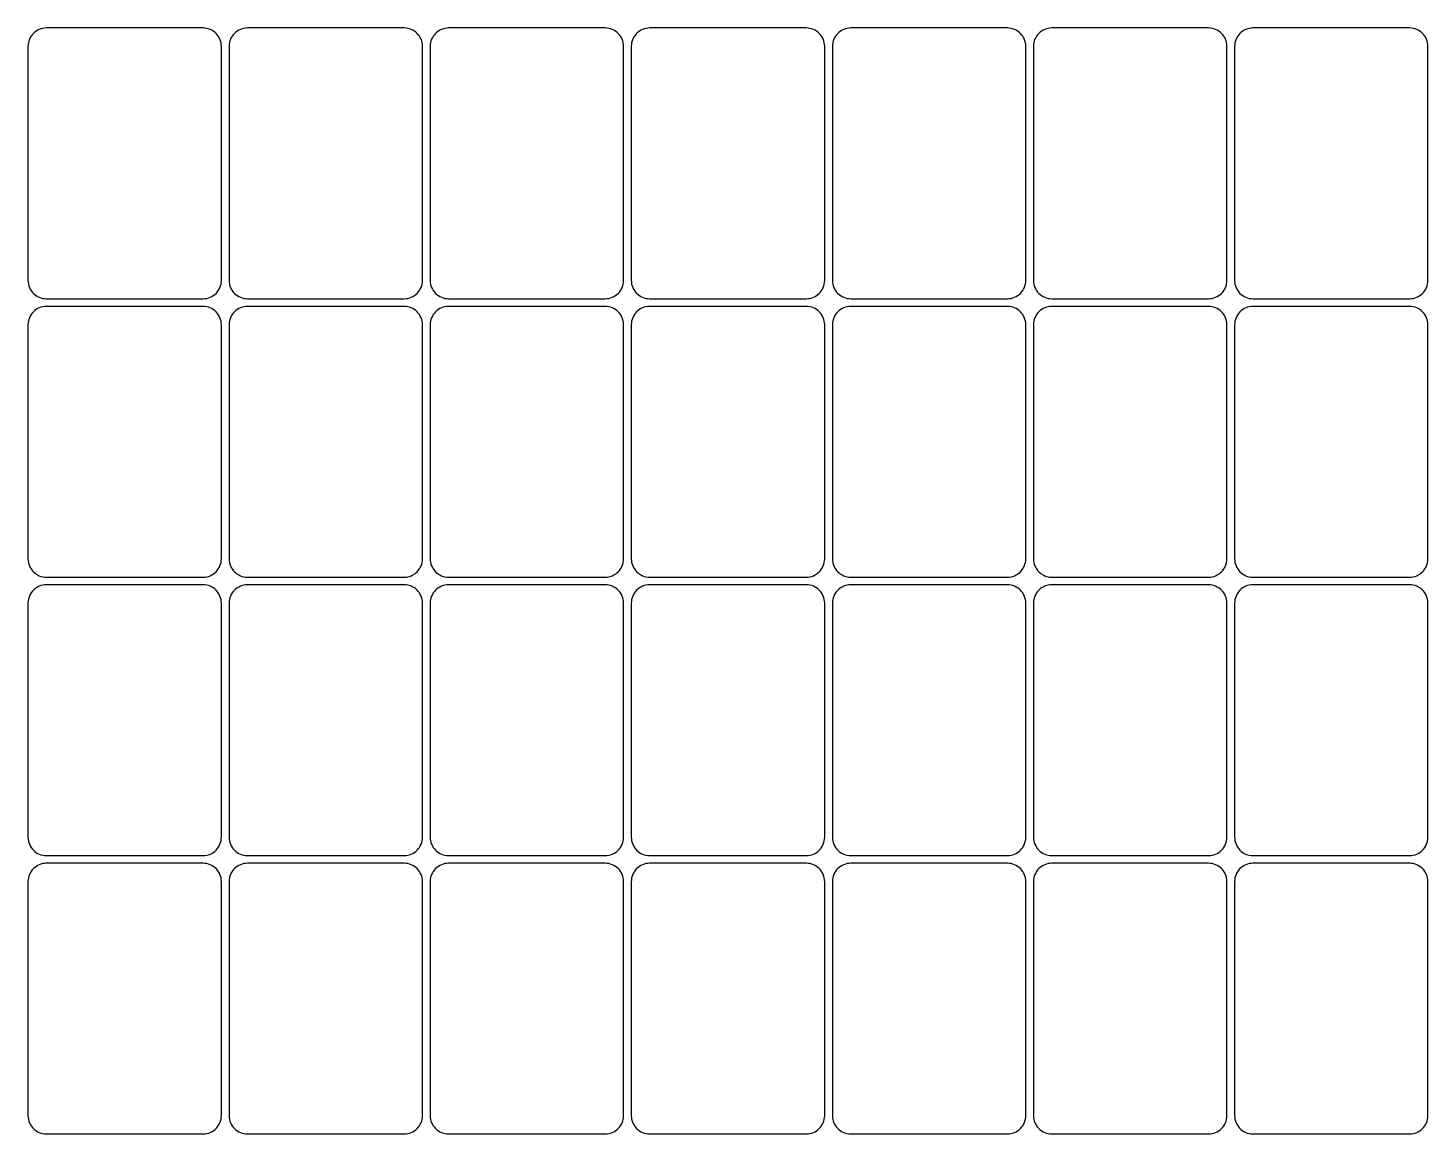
# Model space of a CAD drawing. Header units: inches. Extents: x 0.97 to 10.02, y -7.82 to -0.67.
import ezdxf

# ---------------------------------------------------------------- set-up
doc = ezdxf.new("R2010")
doc.units = ezdxf.units.IN

msp = doc.modelspace()

# ---------------------------------------------------------------- linework, layer by layer
for points in [[(2.1052, -2.4233, 0.414214), (2.2233, -2.3052), (2.2233, -0.7914, 0.414214), (2.1052, -0.6733), (1.0914, -0.6733, 0.414214), (0.9733, -0.7914), (0.9733, -2.3052, 0.414214), (1.0914, -2.4233)], [(3.4052, -2.4233, 0.414214), (3.5233, -2.3052), (3.5233, -0.7914, 0.414214), (3.4052, -0.6733), (2.3914, -0.6733, 0.414214), (2.2733, -0.7914), (2.2733, -2.3052, 0.414214), (2.3914, -2.4233)], [(4.7052, -2.4233, 0.414214), (4.8233, -2.3052), (4.8233, -0.7914, 0.414214), (4.7052, -0.6733), (3.6914, -0.6733, 0.414214), (3.5733, -0.7914), (3.5733, -2.3052, 0.414214), (3.6914, -2.4233)], [(6.0052, -2.4233, 0.414214), (6.1233, -2.3052), (6.1233, -0.7914, 0.414214), (6.0052, -0.6733), (4.9914, -0.6733, 0.414214), (4.8733, -0.7914), (4.8733, -2.3052, 0.414214), (4.9914, -2.4233)], [(7.3052, -2.4233, 0.414214), (7.4233, -2.3052), (7.4233, -0.7914, 0.414214), (7.3052, -0.6733), (6.2914, -0.6733, 0.414214), (6.1733, -0.7914), (6.1733, -2.3052, 0.414214), (6.2914, -2.4233)], [(8.6052, -2.4233, 0.414214), (8.7233, -2.3052), (8.7233, -0.7914, 0.414214), (8.6052, -0.6733), (7.5914, -0.6733, 0.414214), (7.4733, -0.7914), (7.4733, -2.3052, 0.414214), (7.5914, -2.4233)], [(9.9052, -2.4233, 0.414214), (10.0233, -2.3052), (10.0233, -0.7914, 0.414214), (9.9052, -0.6733), (8.8914, -0.6733, 0.414214), (8.7733, -0.7914), (8.7733, -2.3052, 0.414214), (8.8914, -2.4233)], [(2.1052, -4.2233, 0.414214), (2.2233, -4.1052), (2.2233, -2.5914, 0.414214), (2.1052, -2.4733), (1.0914, -2.4733, 0.414214), (0.9733, -2.5914), (0.9733, -4.1052, 0.414214), (1.0914, -4.2233)], [(3.4052, -4.2233, 0.414214), (3.5233, -4.1052), (3.5233, -2.5914, 0.414214), (3.4052, -2.4733), (2.3914, -2.4733, 0.414214), (2.2733, -2.5914), (2.2733, -4.1052, 0.414214), (2.3914, -4.2233)], [(4.7052, -4.2233, 0.414214), (4.8233, -4.1052), (4.8233, -2.5914, 0.414214), (4.7052, -2.4733), (3.6914, -2.4733, 0.414214), (3.5733, -2.5914), (3.5733, -4.1052, 0.414214), (3.6914, -4.2233)], [(6.0052, -4.2233, 0.414214), (6.1233, -4.1052), (6.1233, -2.5914, 0.414214), (6.0052, -2.4733), (4.9914, -2.4733, 0.414214), (4.8733, -2.5914), (4.8733, -4.1052, 0.414214), (4.9914, -4.2233)], [(7.3052, -4.2233, 0.414214), (7.4233, -4.1052), (7.4233, -2.5914, 0.414214), (7.3052, -2.4733), (6.2914, -2.4733, 0.414214), (6.1733, -2.5914), (6.1733, -4.1052, 0.414214), (6.2914, -4.2233)], [(8.6052, -4.2233, 0.414214), (8.7233, -4.1052), (8.7233, -2.5914, 0.414214), (8.6052, -2.4733), (7.5914, -2.4733, 0.414214), (7.4733, -2.5914), (7.4733, -4.1052, 0.414214), (7.5914, -4.2233)], [(9.9052, -4.2233, 0.414214), (10.0233, -4.1052), (10.0233, -2.5914, 0.414214), (9.9052, -2.4733), (8.8914, -2.4733, 0.414214), (8.7733, -2.5914), (8.7733, -4.1052, 0.414214), (8.8914, -4.2233)], [(2.1052, -6.0233, 0.414214), (2.2233, -5.9052), (2.2233, -4.3914, 0.414214), (2.1052, -4.2733), (1.0914, -4.2733, 0.414214), (0.9733, -4.3914), (0.9733, -5.9052, 0.414214), (1.0914, -6.0233)], [(3.4052, -6.0233, 0.414214), (3.5233, -5.9052), (3.5233, -4.3914, 0.414214), (3.4052, -4.2733), (2.3914, -4.2733, 0.414214), (2.2733, -4.3914), (2.2733, -5.9052, 0.414214), (2.3914, -6.0233)], [(4.7052, -6.0233, 0.414214), (4.8233, -5.9052), (4.8233, -4.3914, 0.414214), (4.7052, -4.2733), (3.6914, -4.2733, 0.414214), (3.5733, -4.3914), (3.5733, -5.9052, 0.414214), (3.6914, -6.0233)], [(6.0052, -6.0233, 0.414214), (6.1233, -5.9052), (6.1233, -4.3914, 0.414214), (6.0052, -4.2733), (4.9914, -4.2733, 0.414214), (4.8733, -4.3914), (4.8733, -5.9052, 0.414214), (4.9914, -6.0233)], [(7.3052, -6.0233, 0.414214), (7.4233, -5.9052), (7.4233, -4.3914, 0.414214), (7.3052, -4.2733), (6.2914, -4.2733, 0.414214), (6.1733, -4.3914), (6.1733, -5.9052, 0.414214), (6.2914, -6.0233)], [(8.6052, -6.0233, 0.414214), (8.7233, -5.9052), (8.7233, -4.3914, 0.414214), (8.6052, -4.2733), (7.5914, -4.2733, 0.414214), (7.4733, -4.3914), (7.4733, -5.9052, 0.414214), (7.5914, -6.0233)], [(9.9052, -6.0233, 0.414214), (10.0233, -5.9052), (10.0233, -4.3914, 0.414214), (9.9052, -4.2733), (8.8914, -4.2733, 0.414214), (8.7733, -4.3914), (8.7733, -5.9052, 0.414214), (8.8914, -6.0233)], [(2.1052, -7.8233, 0.414214), (2.2233, -7.7052), (2.2233, -6.1914, 0.414214), (2.1052, -6.0733), (1.0914, -6.0733, 0.414214), (0.9733, -6.1914), (0.9733, -7.7052, 0.414214), (1.0914, -7.8233)], [(3.4052, -7.8233, 0.414214), (3.5233, -7.7052), (3.5233, -6.1914, 0.414214), (3.4052, -6.0733), (2.3914, -6.0733, 0.414214), (2.2733, -6.1914), (2.2733, -7.7052, 0.414214), (2.3914, -7.8233)], [(4.7052, -7.8233, 0.414214), (4.8233, -7.7052), (4.8233, -6.1914, 0.414214), (4.7052, -6.0733), (3.6914, -6.0733, 0.414214), (3.5733, -6.1914), (3.5733, -7.7052, 0.414214), (3.6914, -7.8233)], [(6.0052, -7.8233, 0.414214), (6.1233, -7.7052), (6.1233, -6.1914, 0.414214), (6.0052, -6.0733), (4.9914, -6.0733, 0.414214), (4.8733, -6.1914), (4.8733, -7.7052, 0.414214), (4.9914, -7.8233)], [(7.3052, -7.8233, 0.414214), (7.4233, -7.7052), (7.4233, -6.1914, 0.414214), (7.3052, -6.0733), (6.2914, -6.0733, 0.414214), (6.1733, -6.1914), (6.1733, -7.7052, 0.414214), (6.2914, -7.8233)], [(8.6052, -7.8233, 0.414214), (8.7233, -7.7052), (8.7233, -6.1914, 0.414214), (8.6052, -6.0733), (7.5914, -6.0733, 0.414214), (7.4733, -6.1914), (7.4733, -7.7052, 0.414214), (7.5914, -7.8233)], [(9.9052, -7.8233, 0.414214), (10.0233, -7.7052), (10.0233, -6.1914, 0.414214), (9.9052, -6.0733), (8.8914, -6.0733, 0.414214), (8.7733, -6.1914), (8.7733, -7.7052, 0.414214), (8.8914, -7.8233)]]:
    msp.add_lwpolyline(points, format="xyb", close=True)

doc.saveas('drawing.dxf')
